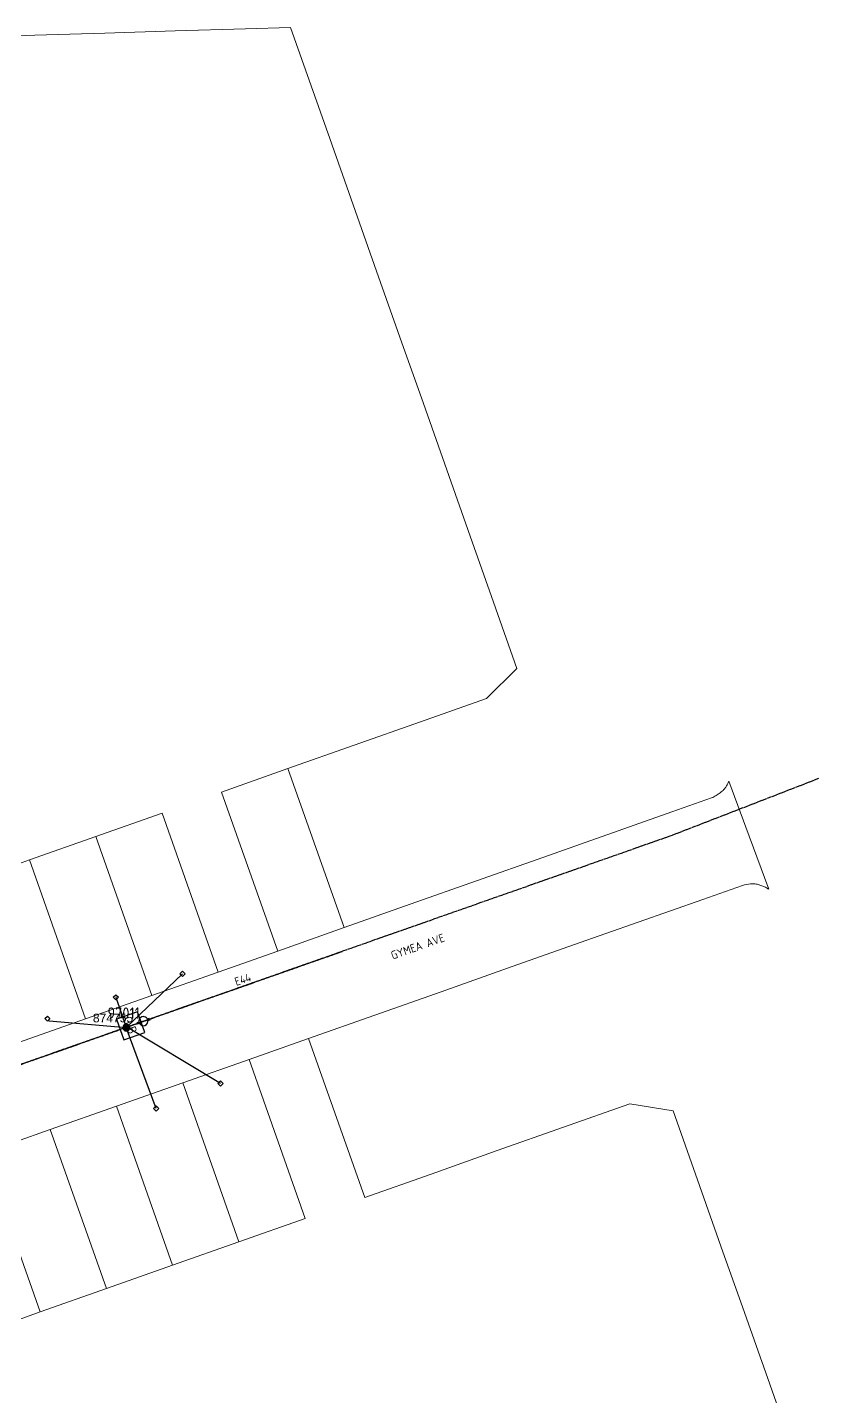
# Model space of a CAD drawing. Header units: metres. Extents: x 283062 to 284231, y 6112747 to 6113727.
# Drawn here: x 283625.6 to 283797.3, y 6113398.8 to 6113695.9 of the extents above; entities that cross this region are included whole.
import ezdxf
from ezdxf.enums import TextEntityAlignment as Align

# ---------------------------------------------------------------- set-up
doc = ezdxf.new("R2010")
doc.units = ezdxf.units.M
doc.linetypes.add('Cable Exist OH', pattern=[1, 1, 0])
doc.layers.get('0').update_dxf_attribs({"color": 6})
doc.layers.add('Cadastre Land Parcels_SP_EXT', color=9, linetype='Continuous', lineweight=5)
doc.layers.add('Cadastre Roads_SP_EXT', color=9, linetype='Continuous', lineweight=5)
for name, color, linetype in [('Equip_SP_HV_EXT', 7, 'Continuous'), ('Equip_SP_LV_EXT', 7, 'Continuous'), ('Mains_HV_EXT', 7, 'Continuous'), ('Mains_LV_EXT', 7, 'Continuous'), ('Mains_SL_EXT', 7, 'Continuous'), ('Services_SP_EXT', 7, 'Continuous'), ('SupportsOH_SP_TR_HV_LV_SL_EXT', 7, 'Continuous')]:
    doc.layers.add(name, color=color, linetype=linetype)
doc.styles.add('POLE_LABEL', font='arial.ttf')
doc.styles.get("Standard").update_dxf_attribs({"font": 'isocp.shx'})

# ---------------------------------------------------------------- blocks, each defined once
blk = doc.blocks.new('LV_OH_LINKS_OPEN_EXT')
for p, q in [((-0.17, 4.97), (-0.17, 5.46)), ((-0.17, 3), (-0.17, 2.5)), ((0.17, 4.97), (0.17, 5.46)), ((0.17, 3), (0.17, 2.5))]:
    blk.add_line(p, q)
blk.add_lwpolyline([(0, 2.99, 1), (0, 4.98, 1)], format="xyb", close=True)
at = {"flags": 1}
blk.add_attdef('Z', (0, 0), '', height=0.2, dxfattribs=at)
at = {"flags": 9}
for tag, p in [('ACTUAL_STATUS', (0, 0)), ('STATE', (0, -1.2)), ('SWITCH_TYPE', (0, -1.4)), ('CONSTRUCTED_VOLTAGE', (0, -0.2)), ('NO_PHASES', (0, -0.4)), ('OPERATING_VOLTAGE', (0, -0.6)), ('ORIENTATION', (0, -0.8)), ('OWNED_BY', (0, -1)), ('USAGE', (0, -1.6)), ('LEGEND', (0, -1.8)), ('NOTES', (0, -2))]:
    blk.add_attdef(tag, text='', height=0.2, dxfattribs=at).set_placement(p, align=Align.MIDDLE_LEFT)
blk = doc.blocks.new('CCP_EXT')
blk.add_wipeout([(0, 0.57), (0.57, 0), (0, -0.57), (-0.57, 0)])
blk.add_lwpolyline([(-0.57, 0), (0, 0.57), (0.57, 0), (0, -0.57), (-0.57, 0)])
at = {"flags": 1}
blk.add_attdef('Z', (0, 0), '', height=0.2, dxfattribs=at)
at = {"flags": 9}
for tag, p in [('CCP_TYPE', (0, 0)), ('STATE', (0, -1.8)), ('CONSTRUCTED_VOLTAGE', (0, -0.2)), ('NO_PHASES', (0, -0.4)), ('OPERATING_VOLTAGE', (0, -0.6)), ('ORIENTATION', (0, -0.8)), ('OWNED_BY', (0, -1)), ('USAGE', (0, -1.2)), ('LEGEND', (0, -1.4)), ('LIFE_SUPPORT', (0, -1.6)), ('NOTES', (0, -2))]:
    blk.add_attdef(tag, text='', height=0.2, dxfattribs=at).set_placement(p, align=Align.MIDDLE_LEFT)
blk = doc.blocks.new('POLE_EXT')
blk.add_hatch(color=256).paths.add_polyline_path([(-1, 0, 1), (1, 0, 1)])
blk.add_lwpolyline([(-1, 0, 1), (1, 0, 1)], format="xyb", close=True)
for tag, height, flags, p in [('pNumber', 2.5, 8, (-17.84, 2.07)), ('OWNED_BY', 0.2, 9, (1.35, -0.4)), ('PARENT', 0.2, 9, (1.35, -0.6)), ('SPECIAL_USE', 0.2, 9, (1.35, -0.8)), ('STATE', 0.2, 9, (1.35, -1)), ('USAGE', 0.2, 9, (1.35, -1.2)), ('cLV', 0.2, 9, (1.35, -1.4)), ('hDepth', 0.2, 9, (1.35, -1.6)), ('hDia', 0.2, 9, (1.35, -1.8)), ('cHV', 0.2, 9, (1.35, -2)), ('LBRACKET', 0.2, 9, (1.35, -2.2)), ('LExisting', 0.2, 9, (1.35, -2.4)), ('LANTNUMBER', 0.2, 9, (1.35, -2.6)), ('LOther', 0.2, 9, (1.35, -2.8)), ('LRemove', 0.2, 9, (1.35, -3)), ('LEGEND', 0.2, 9, (1.35, -3.2)), ('cLinedev', 0.2, 9, (1.35, -3.4)), ('LOCATION', 0.2, 9, (1.35, -3.6)), ('pExisting', 0.2, 9, (1.35, -3.8)), ('PFNUMBER', 0.2, 9, (1.35, -4)), ('NEWPFNUMBER', 0.2, 9, (1.35, -4.2)), ('pFooting', 0.2, 9, (1.35, -4.4)), ('pNew', 0.2, 9, (1.35, -4.6)), ('pRelocate', 0.2, 9, (1.35, -5)), ('pRemove', 0.2, 9, (1.35, -5.2)), ('pReplace', 0.2, 9, (1.35, -5.4)), ('pStay', 0.2, 9, (1.35, -5.6)), ('pType', 0.2, 9, (1.35, -5.8)), ('cspan', 0.2, 9, (1.35, -6)), ('STREETNAME', 0.2, 9, (1.35, -6.2)), ('SUBURB', 0.2, 9, (1.35, -6.4)), ('NOTES', 0.2, 9, (1.35, -6.6)), ('MAINTAINED_BY', 0.2, 9, (1.36, -6.81)), ('OPERATED_BY', 0.2, 9, (1.36, -7.01))]:
    blk.add_attdef(tag, text='', height=height, dxfattribs=dict(flags=flags)).set_placement(p, align=Align.MIDDLE_LEFT)
at = {"style": 'POLE_LABEL'}
for tag, height, flags, p in [('STRUCTURE_PLANT_NUMBER', 0.2, 9, (1.35, 0.03)), ('ASSET_NUM', 2.5, 8, (2, 2)), ('STREET_CODE', 0.2, 9, (1.35, -0.2))]:
    blk.add_attdef(tag, text='', height=height, dxfattribs=dict(at, flags=flags)).set_placement(p, align=Align.MIDDLE_LEFT)
at = {"flags": 1}
blk.add_attdef('Z', (1.35, -7.33), '', height=0.2, dxfattribs=at)
blk = doc.blocks.new('HV_LOAD_BREAK_EXT')
blk.add_lwpolyline([(-2.4, -2.4), (2.4, -2.4), (2.4, 2.4), (-2.4, 2.4)], close=True)
at = {"insert": (-1.1, 0.99), "char_height": 2, "width": 2.9628, "attachment_point": 1}
blk.add_mtext('{\\Fisocp|c0;LB}', dxfattribs=at)
for tag, height, flags, p in [('ASSET_NUM', 2.5, 8, (2, 2)), ('STREET_CODE', 0.2, 9, (1.5, 0)), ('ACTUAL_STATUS', 0.2, 9, (1.5, -0.2)), ('STATE', 0.2, 9, (1.5, -1.8)), ('SWITCH_TYPE', 0.2, 9, (1.5, -2)), ('STREETNAME', 0.2, 9, (1.5, -2.8)), ('SUBURB', 0.2, 9, (1.5, -3)), ('CONSTRUCTED_VOLTAGE', 0.2, 9, (1.5, -0.4)), ('NO_PHASES', 0.2, 9, (1.5, -0.6)), ('OPERATING_VOLTAGE', 0.2, 9, (1.5, -0.8)), ('ORIENTATION', 0.2, 9, (1.5, -1)), ('OWNED_BY', 0.2, 9, (1.5, -1.2)), ('OPERATED_BY', 0.2, 9, (1.5, -1.4)), ('MAINTAINED_BY', 0.2, 9, (1.5, -1.6)), ('USAGE', 0.2, 9, (1.5, -2.2)), ('LEGEND', 0.2, 9, (1.5, -2.4)), ('LOCATION', 0.2, 9, (1.5, -2.6)), ('Z', 0.2, 1, (1.5, -3.6)), ('NOTES', 0.2, 9, (1.5, -3.2)), ('LABEL_ALIGNMENT', 0.2, 9, (1.5, -3.4))]:
    blk.add_attdef(tag, text='', height=height, dxfattribs=dict(flags=flags)).set_placement(p, align=Align.MIDDLE_LEFT)

msp = doc.modelspace()

# ---------------------------------------------------------------- linework, layer by layer
at = {"layer": 'Cadastre Land Parcels_SP_EXT', "color": 251, "linetype": 'Continuous', "lineweight": 15, "true_color": 0x636466}
for points in [[(283622.1, 6113513.81), (283626.11, 6113515.22), (283640.48, 6113520.3), (283654.85, 6113525.37), (283667.02, 6113490.88), (283679.96, 6113495.45), (283667.78, 6113529.94), (283682.15, 6113535.02), (283696.53, 6113540.09), (283710.9, 6113545.17), (283725.27, 6113550.24), (283731.83, 6113556.76), (283726.76, 6113571.13), (283721.68, 6113585.5), (283716.61, 6113599.88), (283711.54, 6113614.25), (283706.46, 6113628.62), (283701.39, 6113643), (283696.31, 6113657.37), (283691.24, 6113671.74), (283682.72, 6113695.87), (283672.95, 6113695.58), (283657.72, 6113695.11), (283642.48, 6113694.64), (283627.25, 6113694.18), (283616.84, 6113693.86)], [(283791.34, 6113388.3), (283786.26, 6113402.67), (283781.17, 6113417.04), (283776.09, 6113431.41), (283771, 6113445.8), (283765.72, 6113460.75), (283756.32, 6113462.28), (283741.95, 6113457.2), (283727.57, 6113452.13), (283713.2, 6113447.06), (283698.83, 6113441.98), (283686.65, 6113476.48), (283673.72, 6113471.91), (283685.89, 6113437.42), (283671.52, 6113432.34), (283657.15, 6113427.27), (283642.78, 6113422.19), (283628.4, 6113417.12), (283623.87, 6113415.52), (283614.03, 6113412.05), (283617.08, 6113403.42), (283622.15, 6113389.05)]]:
    msp.add_lwpolyline(points, dxfattribs=at)
for points in [[(283694.33, 6113500.52), (283682.15, 6113535.02), (283667.78, 6113529.94), (283679.96, 6113495.45), (283694.33, 6113500.52)], [(283667.02, 6113490.88), (283654.85, 6113525.37), (283640.48, 6113520.3), (283652.65, 6113485.81), (283667.02, 6113490.88)], [(283652.65, 6113485.81), (283640.48, 6113520.3), (283626.11, 6113515.22), (283638.28, 6113480.74), (283652.65, 6113485.81)], [(283638.28, 6113480.74), (283626.11, 6113515.22), (283622.1, 6113513.81), (283611.74, 6113510.15), (283622.83, 6113478.71), (283623.91, 6113475.66), (283638.28, 6113480.74)], [(283685.89, 6113437.42), (283673.72, 6113471.91), (283659.34, 6113466.84), (283671.52, 6113432.34), (283685.89, 6113437.42)], [(283671.52, 6113432.34), (283659.34, 6113466.84), (283644.97, 6113461.76), (283657.15, 6113427.27), (283671.52, 6113432.34)], [(283657.15, 6113427.27), (283644.97, 6113461.76), (283630.6, 6113456.69), (283642.78, 6113422.19), (283657.15, 6113427.27)], [(283642.78, 6113422.19), (283630.6, 6113456.69), (283622.88, 6113453.96), (283616.23, 6113451.61), (283623.47, 6113431.1), (283628.4, 6113417.12), (283642.78, 6113422.19)], [(283623.87, 6113415.52), (283628.4, 6113417.12), (283623.47, 6113431.1), (283616.23, 6113451.61), (283601.85, 6113446.54), (283606.93, 6113432.17), (283612, 6113417.8), (283614.03, 6113412.05), (283623.87, 6113415.52)]]:
    msp.add_lwpolyline(points, close=True, dxfattribs=at)

# ---------------------------------------------------------------- block references
at = {"layer": 'Equip_SP_HV_EXT'}
ref = msp.add_blockref('HV_LOAD_BREAK_EXT', (283648.04, 6113479.21), dxfattribs=dict(at, rotation=289.2477403671923))
ref.add_attrib('ASSET_NUM', '97011', dxfattribs={"layer": '0', "height": 2.5}).set_placement((283650.04, 6113479.96), align=Align.BOTTOM_RIGHT)
at = {"layer": 'Equip_SP_LV_EXT', "rotation": 289.6852532716482}
msp.add_blockref('LV_OH_LINKS_OPEN_EXT', (283647.06, 6113478.87), dxfattribs=at)
at = {"layer": 'SupportsOH_SP_TR_HV_LV_SL_EXT'}
ref = msp.add_blockref('POLE_EXT', (283647.09, 6113478.84), dxfattribs=dict(at, xscale=0.75, yscale=0.75))
ref.add_attrib('ASSET_NUM', '874755', dxfattribs={"layer": '0', "height": 1.875, "style": 'POLE_LABEL'}).set_placement((283648.59, 6113479.41), align=Align.BOTTOM_RIGHT)

# ---------------------------------------------------------------- texts
at = {"layer": 'Cadastre Roads_SP_EXT'}
msp.add_text('GYMEA AVE', height=1.8, rotation=19.3342, dxfattribs=at).set_placement((283704.89, 6113493.57))
at = {"layer": 'Mains_LV_EXT'}
msp.add_text('E44', height=1.8, rotation=18.4843, dxfattribs=at).set_placement((283670.96, 6113487.85))

# ---------------------------------------------------------------- next in the draw order: block references
at = {"layer": 'Services_SP_EXT'}
for p in [(283659.31, 6113490.48), (283644.85, 6113485.4), (283629.98, 6113480.77), (283667.53, 6113466.68), (283653.59, 6113461.27)]:
    msp.add_blockref('CCP_EXT', p, dxfattribs=at)

# ---------------------------------------------------------------- next in the draw order: linework, layer by layer
at = {"layer": 'Cadastre Roads_SP_EXT', "linetype": 'Continuous'}
msp.add_lwpolyline([(283622.88, 6113453.96), (283630.6, 6113456.69), (283644.97, 6113461.76), (283659.34, 6113466.84), (283673.72, 6113471.91), (283686.65, 6113476.48), (283701.02, 6113481.55), (283715.4, 6113486.62), (283729.77, 6113491.7), (283744.14, 6113496.77), (283772.14, 6113506.66), (283780.77, 6113509.7), (283781.21, 6113509.8), (283781.65, 6113509.89), (283782.09, 6113509.97), (283782.53, 6113510.04), (283782.72, 6113510.05), (283782.92, 6113510.05), (283783.12, 6113510.04), (283783.32, 6113510.02), (283783.52, 6113510.01), (283783.72, 6113509.98), (283783.93, 6113509.93), (283784.14, 6113509.88), (283784.35, 6113509.82), (283784.55, 6113509.76), (283784.76, 6113509.69), (283784.96, 6113509.62), (283785.17, 6113509.54), (283785.37, 6113509.45), (283785.57, 6113509.36), (283785.76, 6113509.27), (283785.95, 6113509.17), (283786.12, 6113509.07), (283786.28, 6113508.95), (283786.45, 6113508.84), (283782.2, 6113520.39), (283782.2, 6113520.39), (283777.77, 6113532.34), (283777.71, 6113532.16), (283777.64, 6113531.99), (283777.57, 6113531.81), (283777.49, 6113531.64), (283777.41, 6113531.48), (283777.32, 6113531.31), (283777.22, 6113531.16), (283777.12, 6113531), (283777.01, 6113530.85), (283776.9, 6113530.71), (283776.79, 6113530.57), (283776.67, 6113530.44), (283776.54, 6113530.31), (283776.34, 6113530.14), (283776.13, 6113529.96), (283775.92, 6113529.8), (283775.7, 6113529.64), (283775.48, 6113529.48), (283775.26, 6113529.33), (283775.03, 6113529.19), (283774.79, 6113529.05), (283774.55, 6113528.92), (283774.31, 6113528.79), (283774.07, 6113528.67), (283765.45, 6113525.63), (283737.45, 6113515.75), (283723.08, 6113510.67), (283708.7, 6113505.6), (283694.33, 6113500.52), (283679.96, 6113495.45), (283667.02, 6113490.88), (283652.65, 6113485.81), (283638.28, 6113480.74), (283623.91, 6113475.66)], dxfattribs=at)
at = {"layer": 'Mains_HV_EXT', "linetype": 'Cable Exist OH'}
for points in [[(283797.27, 6113532.86), (283765.01, 6113520.36), (283724.02, 6113505.94), (283693.91, 6113495.35), (283647.06, 6113478.87)], [(283647.06, 6113478.87), (283603.84, 6113463.66), (283558.7, 6113447.78)]]:
    msp.add_lwpolyline(points, dxfattribs=at)
at = {"layer": 'Mains_LV_EXT', "linetype": 'Cable Exist OH', "lineweight": 30}
for points in [[(283647.06, 6113478.87), (283693.91, 6113495.35)], [(283603.84, 6113463.66), (283647.06, 6113478.87)]]:
    msp.add_lwpolyline(points, dxfattribs=at)
at = {"layer": 'Mains_SL_EXT', "linetype": 'Cable Exist OH'}
msp.add_lwpolyline([(283724.02, 6113505.94), (283693.91, 6113495.35), (283647.06, 6113478.87), (283603.84, 6113463.66)], dxfattribs=at)
at = {"layer": 'Services_SP_EXT'}
for points in [[(283659.31, 6113490.48), (283647.06, 6113478.87)], [(283644.85, 6113485.4), (283647.06, 6113478.87)], [(283630.36, 6113480.29), (283647.06, 6113478.87)], [(283667.53, 6113466.68), (283646.62, 6113479.32)], [(283653.59, 6113461.27), (283647.06, 6113478.87)]]:
    msp.add_lwpolyline(points, dxfattribs=at)

doc.saveas('drawing.dxf')
